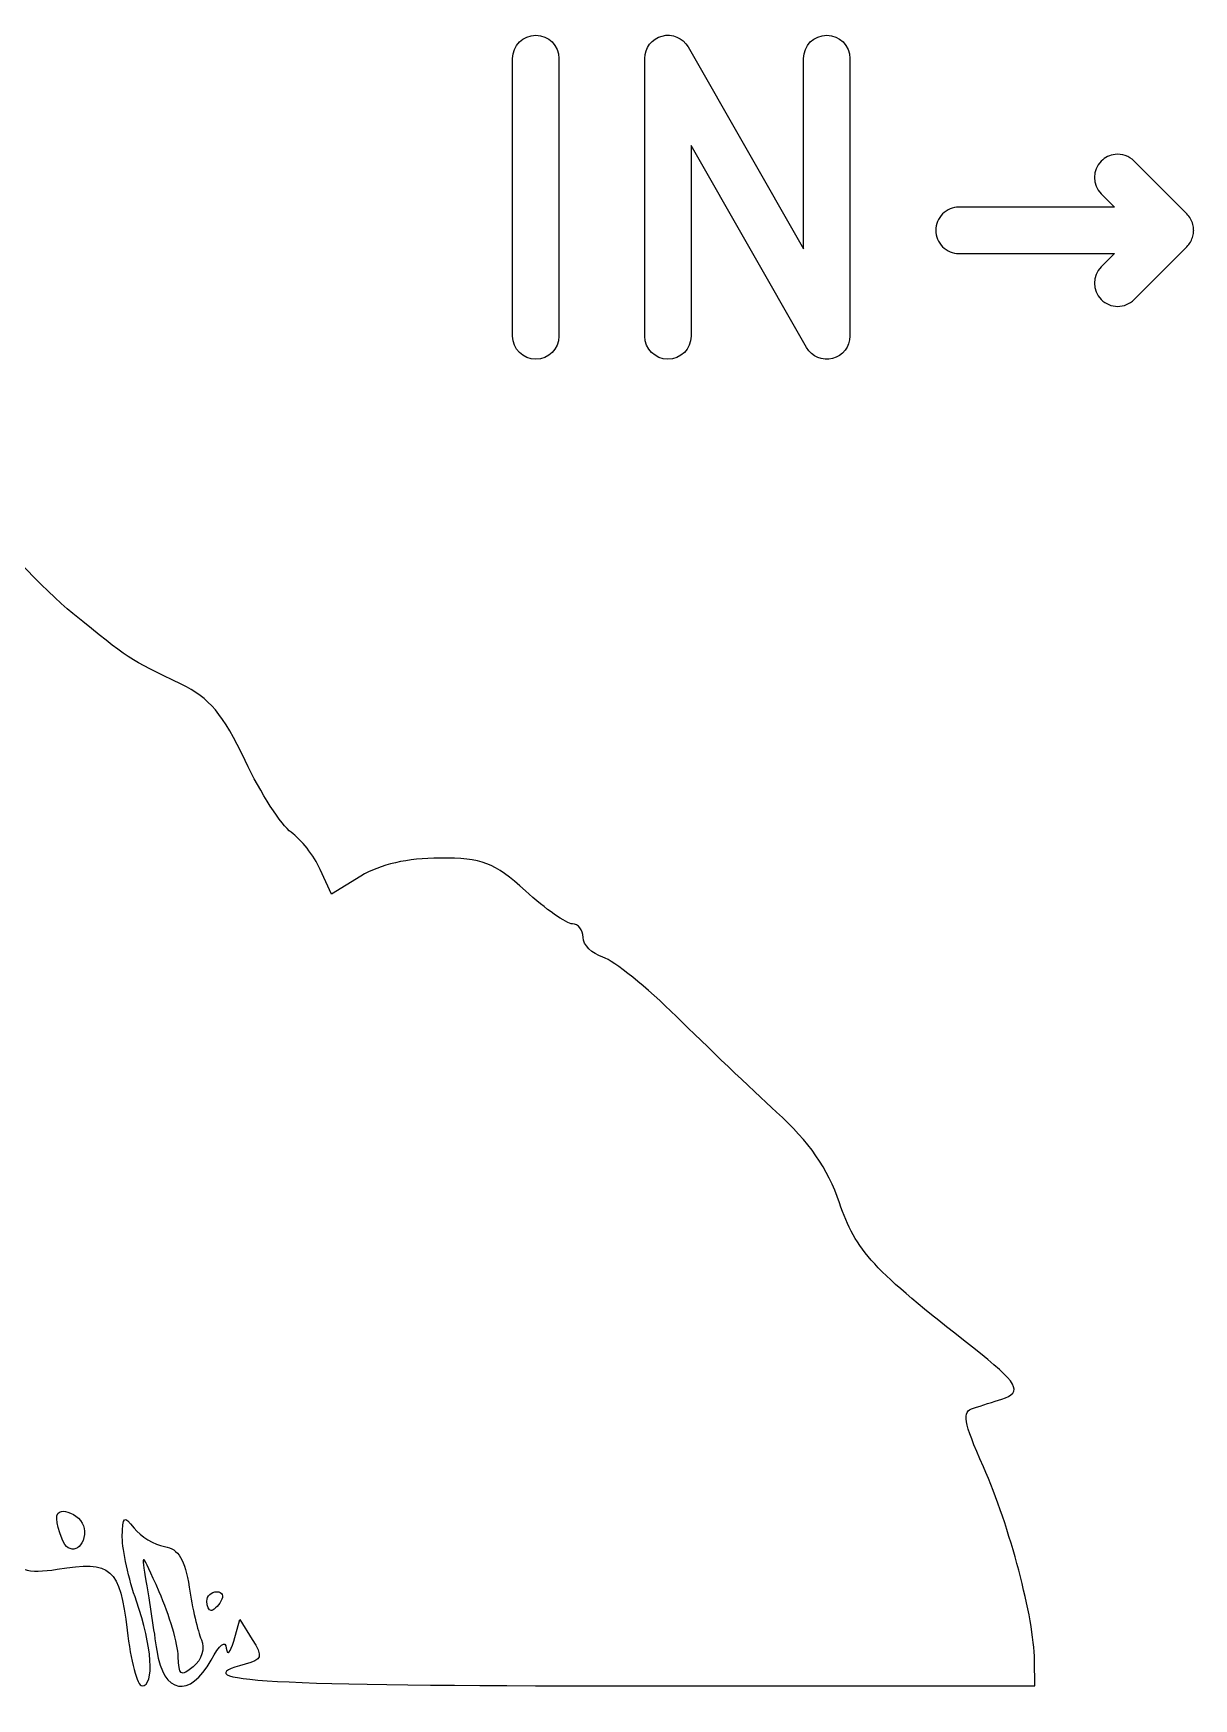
# Model space of a CAD drawing. Header units: millimetres. Extents: x 3 to 110, y 3 to 41.
# Drawn here: x 97.29 to 109.82, y 2.89 to 20.88 of the extents above; entities that cross this region are included whole.
import ezdxf

# ---------------------------------------------------------------- set-up
doc = ezdxf.new("R2010")
doc.units = ezdxf.units.MM
doc.layers.add('1', color=7, linetype='CONTINUOUS')

msp = doc.modelspace()

# ---------------------------------------------------------------- linework, layer by layer
at = {"layer": '1', "color": 7}
for points in [[(104.359928, 20.731975), (105.60711, 18.549358), (105.60711, 20.607947)], [(102.464374, 17.607951), (102.464374, 20.607947)], [(102.964372, 20.607947), (102.964372, 17.607951)], [(103.892871, 17.607951), (103.892871, 20.607947)], [(106.107113, 20.607947), (106.107113, 17.607951)], [(105.640051, 17.483923), (104.392867, 19.66654), (104.392867, 17.607951)], [(109.748125, 18.92732), (109.177103, 19.498859)], [(108.823119, 19.145394), (108.967812, 19.0007), (107.285748, 19.0007)], [(109.82099, 18.74697), (109.821505, 18.750587), (109.82099, 18.754204)], [(109.177103, 18.002829), (109.748125, 18.573854)], [(109.785333, 18.622428), (109.785849, 18.622944)], [(107.285748, 18.500473), (108.967297, 18.500473), (108.823119, 18.356295)], [(100.825378, 11.776415), (100.507031, 11.582629), (100.386117, 11.848762)], [(99.452853, 3.514914), (99.51847, 3.745908), (99.651793, 3.532485)], [(103.735261, 3.03019), (108.103977, 3.03019), (108.10141, 3.309759)]]:
    msp.add_lwpolyline(points, dxfattribs=at)
for points in [[(108.971947, 19.570691)], [(102.714371, 17.357955)], [(104.142867, 17.357955)], [(97.591988, 4.914828)], [(99.269921, 4.046665)]]:
    msp.add_lwpolyline(points, close=True, dxfattribs=at)
for points in [[(104.078725, 20.849491), (104.18826, 20.878579), (104.303661, 20.830352), (104.359928, 20.731975)], [(102.464374, 20.607947), (102.464375, 20.746015), (102.576302, 20.857942), (102.714371, 20.857943)], [(102.714371, 20.857943), (102.852441, 20.857945), (102.964371, 20.746017), (102.964372, 20.607947)], [(103.892871, 20.607947), (103.892918, 20.721278), (103.969189, 20.820404), (104.078725, 20.849491)], [(105.60711, 20.607947), (105.607111, 20.746017), (105.719041, 20.857945), (105.857111, 20.857943)], [(105.857111, 20.857943), (105.995182, 20.857945), (106.107112, 20.746017), (106.107113, 20.607947)], [(108.823119, 19.498859), (108.725546, 19.401239), (108.725546, 19.243014), (108.823119, 19.145394)], [(108.971947, 19.570691), (108.91563, 19.56431), (108.863152, 19.538982), (108.823119, 19.498859)], [(109.177103, 19.498859), (109.12325, 19.552835), (109.047708, 19.579285), (108.971947, 19.570691)], [(107.108857, 18.927477), (107.061945, 18.880565), (107.035604, 18.81693), (107.035634, 18.750587)], [(107.285748, 19.0007), (107.219404, 19.00073), (107.155769, 18.974389), (107.108857, 18.927477)], [(109.787916, 18.875643), (109.776966, 18.894532), (109.763588, 18.911905), (109.748125, 18.92732)], [(107.035634, 18.750587), (107.035604, 18.684243), (107.061945, 18.620608), (107.108857, 18.573696)], [(109.812722, 18.815181), (109.807134, 18.836334), (109.798795, 18.856661), (109.787916, 18.875643)], [(109.82099, 18.754204), (109.820755, 18.774792), (109.817978, 18.795273), (109.812722, 18.815181)], [(109.812722, 18.685989), (109.817978, 18.705898), (109.820755, 18.72638), (109.82099, 18.74697)], [(107.108857, 18.573696), (107.155769, 18.526784), (107.219404, 18.500443), (107.285748, 18.500473)], [(109.748125, 18.573854), (109.76247, 18.588461), (109.774966, 18.604775), (109.785333, 18.622428)], [(109.785849, 18.622944), (109.787272, 18.625504), (109.788651, 18.628088), (109.789984, 18.630696)], [(109.789984, 18.630696), (109.799748, 18.648151), (109.807381, 18.666715), (109.812722, 18.685989)], [(108.823119, 18.356295), (108.725546, 18.258674), (108.725546, 18.10045), (108.823119, 18.002829)], [(108.823119, 18.002829), (108.869966, 17.955898), (108.93354, 17.929502), (108.999852, 17.929449)], [(108.999852, 17.929449), (109.066343, 17.929364), (109.130129, 17.955771), (109.177103, 18.002829)], [(102.714371, 17.357955), (102.576302, 17.357956), (102.464375, 17.469882), (102.464374, 17.607951)], [(102.964372, 17.607951), (102.964371, 17.46988), (102.852441, 17.357953), (102.714371, 17.357955)], [(104.142867, 17.357955), (104.004799, 17.357956), (103.892872, 17.469882), (103.892871, 17.607951)], [(104.392867, 17.607951), (104.392865, 17.469881), (104.280937, 17.357955), (104.142867, 17.357955)], [(105.921259, 17.366397), (105.81172, 17.337309), (105.696315, 17.38554), (105.640051, 17.483923)], [(106.107113, 17.607951), (106.10707, 17.494616), (106.030797, 17.395485), (105.921259, 17.366397)], [(97.714437, 14.612414), (97.405801, 14.863874), (96.874889, 15.422215), (96.534159, 15.853163)], [(98.885958, 13.847605), (98.31512, 14.122478), (98.319856, 14.119109), (97.714437, 14.612414)], [(99.575329, 13.023365), (99.333791, 13.529481), (99.190122, 13.70114), (98.885958, 13.847605)], [(100.072454, 12.249254), (99.966779, 12.323271), (99.743127, 12.671676), (99.575329, 13.023365)], [(100.386117, 11.848762), (100.319442, 11.995106), (100.178128, 12.175237), (100.072454, 12.249254)], [(101.676488, 11.970717), (101.331287, 11.970471), (101.03125, 11.901957), (100.825378, 11.776415)], [(102.603031, 11.615702), (102.258359, 11.92709), (102.143318, 11.970981), (101.676488, 11.970717)], [(103.111533, 11.25965), (103.048457, 11.25965), (102.819513, 11.420122), (102.603031, 11.615702)], [(103.225727, 11.114441), (103.225727, 11.194496), (103.17461, 11.25965), (103.111533, 11.25965)], [(103.440701, 10.9005), (103.322618, 10.937975), (103.225727, 11.034386), (103.225727, 11.114441)], [(104.234979, 10.258679), (103.916104, 10.574221), (103.558785, 10.863024), (103.440701, 10.9005)], [(105.316039, 9.227737), (105.040529, 9.479197), (104.553855, 9.94314), (104.234979, 10.258679)], [(105.994562, 8.248986), (105.868409, 8.619072), (105.671506, 8.903313), (105.316039, 9.227737)], [(107.4322, 6.687843), (106.35339, 7.530427), (106.172732, 7.726305), (105.994562, 8.248986)], [(107.747425, 6.12612), (107.98293, 6.19969), (107.924748, 6.303142), (107.4322, 6.687843)], [(107.442016, 6.030519), (107.525889, 6.056728), (107.663605, 6.099927), (107.747425, 6.12612)], [(107.550522, 5.395416), (107.331685, 5.888721), (107.313932, 5.990495), (107.442016, 6.030519)], [(108.10141, 3.309759), (108.099029, 3.753054), (107.834102, 4.756099), (107.550522, 5.395416)], [(97.598179, 4.614071), (97.523726, 4.808074), (97.52026, 4.904956), (97.591988, 4.914828)], [(97.591988, 4.914828), (97.61588, 4.918117), (97.648477, 4.911822), (97.689117, 4.896222)], [(97.689117, 4.896222), (97.772936, 4.864057), (97.841067, 4.776464), (97.841067, 4.70192)], [(98.248789, 4.637325), (98.248789, 4.865173), (98.264876, 4.877178), (98.375895, 4.734477)], [(97.841067, 4.70192), (97.841067, 4.495596), (97.667712, 4.432845), (97.598179, 4.614071)], [(98.375895, 4.734477), (98.445745, 4.644691), (98.594361, 4.555461), (98.706121, 4.53604)], [(98.401242, 3.944861), (98.317422, 4.182433), (98.248789, 4.493971), (98.248789, 4.637325)], [(98.706121, 4.53604), (98.85598, 4.510008), (98.925354, 4.394462), (98.970704, 4.095756)], [(96.885552, 4.486947), (97.116903, 4.272529), (97.228689, 4.239321), (97.545977, 4.29006)], [(97.545977, 4.29006), (98.133325, 4.383979), (98.222251, 4.306443), (98.300462, 3.632735)], [(98.647198, 4.046146), (98.455084, 4.485582), (98.449502, 4.489733), (98.506122, 4.14795)], [(98.506122, 4.14795), (98.538507, 3.95237), (98.590207, 3.620594), (98.620846, 3.411044)], [(98.852885, 3.347999), (98.849763, 3.480571), (98.757132, 3.794687), (98.647198, 4.046146)], [(98.970704, 4.095756), (99.004517, 3.872969), (99.06389, 3.618223), (99.102466, 3.529384)], [(99.161918, 3.944861), (99.161918, 4.000741), (99.210733, 4.046665), (99.269921, 4.046665)], [(99.269921, 4.046665), (99.329002, 4.046665), (99.348899, 4.000741), (99.314344, 3.944861)], [(98.461699, 3.03019), (98.600287, 3.03019), (98.571951, 3.460878), (98.401242, 3.944861)], [(99.20687, 3.843058), (99.182158, 3.843058), (99.161918, 3.888981), (99.161918, 3.944861)], [(99.314344, 3.944861), (99.279816, 3.888981), (99.231477, 3.843058), (99.20687, 3.843058)], [(98.300462, 3.632735), (98.338906, 3.301512), (98.411322, 3.03019), (98.461699, 3.03019)], [(99.102466, 3.529384), (99.14382, 3.434113), (99.107784, 3.314278), (99.015154, 3.237411)], [(99.20687, 3.309759), (99.297913, 3.477589), (99.363768, 3.528426), (99.372235, 3.436883)], [(99.372235, 3.436883), (99.38004, 3.353063), (99.416526, 3.387951), (99.452853, 3.514914)], [(99.651793, 3.532485), (99.769215, 3.343856), (99.760034, 3.312598), (99.575329, 3.264282)], [(98.620846, 3.411044), (98.689452, 2.94197), (98.980176, 2.891895), (99.20687, 3.309759)], [(99.015154, 3.237411), (98.881142, 3.126199), (98.857647, 3.142294), (98.852885, 3.347999)], [(99.575329, 3.264282), (98.880904, 3.082691), (99.814962, 3.03019), (103.735261, 3.03019)]]:
    msp.add_open_spline(points, degree=3, dxfattribs=at)

doc.saveas('drawing.dxf')
